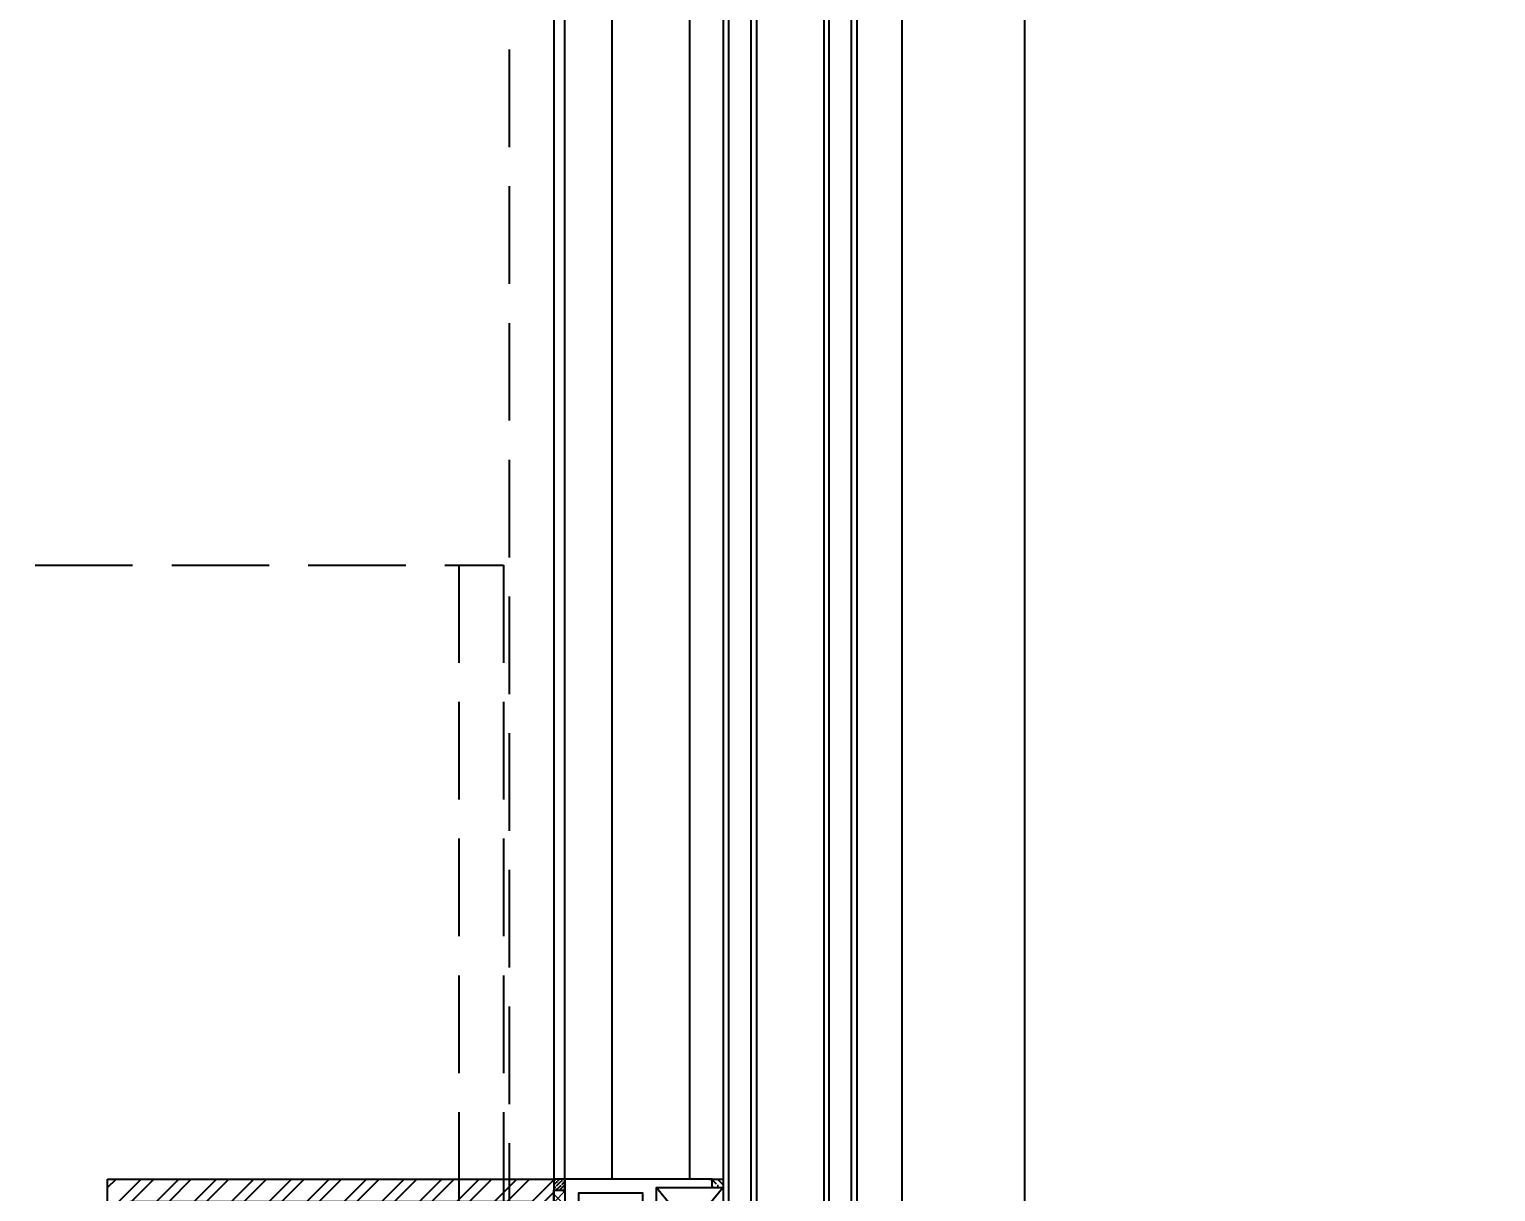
# Model space of a CAD drawing. Extents: x 220580 to 2027826, y -309201 to 71987.
# Drawn here: x 1041956.2 to 1042219.1, y -177668.7 to -177460.4 of the extents above; entities that cross this region are included whole.
import ezdxf

# ---------------------------------------------------------------- set-up
doc = ezdxf.new("R2010")
doc.units = 0
doc.linetypes.add('AUSGEZOGEN', pattern=[0])
doc.linetypes.add('ZN-DASH', pattern=[0.35, 0.25, -0.1])
for name, color, linetype in [('!ZN1-填充-8', 8, 'Continuous'), ('!ZN3-玻璃幕墙-4', 4, 'Continuous'), ('!ZN4-辅助材料-1', 1, 'Continuous'), ('!ZN5-钢材投影-40', 40, 'Continuous'), ('!ZN5-铝材投影-112', 112, 'Continuous'), ('!ZN5-铝材断面-6', 6, 'Continuous'), ('!ZN6-虚线-8', 8, 'ZN-DASH'), ('2钢材断面', 2, 'Continuous'), ('A_Hatch', 8, 'Continuous'), ('DIM', 173, 'Continuous'), ('型材截面颜色', 253, 'Continuous'), ('焊缝', 8, 'Continuous')]:
    doc.layers.add(name, color=color, linetype=linetype)
doc.layers.add('0CABR-密封材料、垫片', color=195, linetype='Continuous', lineweight=9)
doc.layers.add('0填充', color=8, linetype='Continuous', lineweight=13)
doc.styles.add('DHTEXT-1', font='ROMANS.shx', dxfattribs={"width": 0.7, "bigfont": 'CHINESE.shx'})
doc.dimstyles.new('ZN200', dxfattribs={"dimscale": 200, "dimtxt": 2.5, "dimasz": 1.5, "dimexe": 1, "dimexo": 2, "dimgap": 0.9, "dimtad": 1, "dimdec": 0, "dimdsep": 46, "dimtxsty": 'DHTEXT-1', "dimblk": 'ARCHTICK', "dimcen": 2.5, "dimclrd": 173, "dimclre": 173, "dimclrt": 7, "dimazin": 2, "dimtfac": 1, "dimtdec": 0, "dimtix": 1, "dimtmove": 2, "dimatfit": 3, "dimfxl": 0, "dimtolj": 1, "dimtzin": 0, "dimarcsym": 0})

# ---------------------------------------------------------------- blocks, each defined once
blk = doc.blocks.new('20250822090122')
at = {"layer": 'A_Hatch'}
h = blk.add_hatch(dxfattribs=at)
h.set_pattern_fill('ANSI32', color=256)
h.set_pattern_definition([(45, (-80, -40), (-3.367596045400933, 3.367596045400933), []), (45, (-77.75493500000448, -40), (-3.367596045400933, 3.367596045400933), [])])
h.paths.add_polyline_path([(0, 40), (-80, 40), (-80, -40), (0, -40)])
h.paths.add_polyline_path([(-4, 36), (-4, -36), (-76, -36), (-76, 36)], flags=16)
at = {"layer": '2钢材断面'}
for points in [[(-80, 40), (0, 40), (0, -40), (-80, -40)], [(-76, 36), (-4, 36), (-4, -36), (-76, -36)]]:
    blk.add_lwpolyline(points, close=True, dxfattribs=at)
blk = doc.blocks.new('*U729')
at = {"layer": '!ZN1-填充-8'}
for p, q in [((2.058937752735802e-06, 22.99999999999977), (553.9147828943069, 23.00000000001582)), ((1.029468876367901e-06, 19.00000102946865), (553.914781864838, 19.00000102948469)), ((1.029468876367901e-06, 4.999999091356358), (553.914781864838, 4.999999091372398)), ((2.058937752735801e-06, 1.000000120825234), (553.9147828943069, 1.000000120841275))]:
    blk.add_line(p, q, dxfattribs=at)
at = {"layer": '!ZN3-玻璃幕墙-4'}
for points in [[(553.9147828943069, 24.00000000001582), (1.000002058937753, 23.99999999999977), (2.058937752735802e-06, 22.99999999999977), (2.058937752735801e-06, 18.99999999999977), (1.000002058937753, 17.99999999999977), (553.9147828943069, 18.00000000001581)], [(553.9147828943073, 6.000000000015812), (1.000002058937298, 5.999999999999773), (2.058936843241099e-06, 4.999999999999773), (2.058935933746397e-06, 0.9999999999997726), (1.000002058935479, 0), (553.9147828943073, 1.763238954412096e-11)]]:
    blk.add_lwpolyline(points, dxfattribs=at)
blk = doc.blocks.new('20240131155736')
at = {"layer": '!ZN1-填充-8'}
h = blk.add_hatch(dxfattribs=at)
h.set_pattern_fill('ANSI36', color=256, scale=0.5, angle=270, style=0)
h.set_pattern_definition([(315, (4155.516182055328, -11794.82250172619), (1.543481520808761, -0.4209495056751171), [1.984375, -0.396875, 0, -0.396875])])
h.paths.add_polyline_path([(-0.7497986001617392, 0.7500036128367356), (-0.7497986001617392, -0.7500036128367356), (1.250202532093681, -0.7500036128367356), (1.250202532093681, 0.7500036128367356)])
at = {"layer": '!ZN4-辅助材料-1', "linetype": 'AUSGEZOGEN'}
blk.add_line((-1.250202532108233, 0.749996387068677), (1.250202532108233, 0.7500036128367356), dxfattribs=at)
blk = doc.blocks.new('20240131160147')
at = {"layer": '!ZN5-铝材断面-6'}
blk.add_lwpolyline([(-3.359996820086963, 1.24972521692689), (-3.360017300714389, 19.749725232934), (-0.8600173007143894, 19.749725232934), (-0.8599968200869625, -10.750274787526), (9.139988671027822, -10.75027476862306), (9.139988671027822, -12.25027476862306), (-17.2600001134706, -12.25027476875402), (-17.2600001134706, 15.24972523121687, -0.414213562373095), (-16.2600001134706, 16.24972523121687), (-15.06000012539153, 16.24972523121687, -0.414213562373095), (-14.06000012539153, 15.24972523121687), (-14.06000012539153, 13.74972523121687), (-14.2600001134706, 13.74972523121687, 0.414213562373095), (-14.7600001134706, 13.24972523121687), (-14.7600001134706, 1.249725235698861)], format="xyb", close=True, dxfattribs=at)
blk.add_lwpolyline([(-14.7600001134706, -0.7502747643011389), (-14.7600001134706, -9.750274768754025), (-3.359996820086963, -9.750274787525996), (-3.359996820086963, -0.7502747830731096)], close=True, dxfattribs=at)
at = {"layer": '!ZN1-填充-8', "ltscale": 50, "xscale": -1, "rotation": 180}
blk.add_blockref('20240131155736', (9.889797354408074, -11.50027115578996), dxfattribs=at)
blk = doc.blocks.new('20250822102610', base_point=(-89164.55327459493, -87453.63117898782))
at = {"layer": '!ZN1-填充-8'}
h = blk.add_hatch(dxfattribs=at)
h.set_pattern_fill('ANSI37', color=256, angle=-1.272221872585407e-14, style=0)
h.set_pattern_definition([(44.99999999999999, (0, 0), (-1.122532015133644, 1.122532015133644), []), (135, (0, 0), (-1.122532015133644, -1.122532015133644), [])])
edge = h.paths.add_edge_path()
edge.add_line((-89165.05327484866, -87423.13117512563), (-89151.55327484867, -87423.13118085341))
edge.add_line((-89151.55327484867, -87423.13118085341), (-89152.55327484867, -87424.13118000627))
edge.add_line((-89152.55327484867, -87424.13118000627), (-89152.55327484867, -87439.13118438769))
edge.add_line((-89152.55327484867, -87439.13118438769), (-89164.55327484867, -87439.13117682973))
edge.add_line((-89164.55327484867, -87439.13117682973), (-89164.55327484867, -87423.63117784967))
edge.add_arc((-89165.05327484867, -87423.63117512563), 0.5000000000074204, 359.9996878473482, 449.9999999983324)
at = {"layer": '!ZN1-填充-8', "ltscale": 100}
for p, q in [((-89152.5532746931, -87453.63117898782), (-89164.55327484867, -87439.13117682973)), ((-89164.55327459493, -87453.63117898782), (-89152.55327484867, -87439.13118438756))]:
    blk.add_line(p, q, dxfattribs=at)
at = {"layer": '!ZN4-辅助材料-1', "linetype": 'AUSGEZOGEN'}
blk.add_lwpolyline([(-89165.05327484866, -87423.13117512563), (-89151.55327484867, -87423.13118085341), (-89152.55327484867, -87424.13118000627), (-89152.55327484867, -87439.13118438769), (-89164.55327484867, -87439.13117682973), (-89164.55327484867, -87423.63117784967, 0.4142151580810171), (-89165.05327484866, -87423.13117512563), (-89165.05327484866, -87423.13117512563)], format="xyb", dxfattribs=at)
blk.add_lwpolyline([(-89152.55327484867, -87439.13118438768), (-89164.55327467559, -87439.13117716176), (-89164.55327469764, -87442.13117353823)], dxfattribs=at)
blk.add_lwpolyline([(-89164.55327459965, -87439.13117716176), (-89164.55327459493, -87453.63117898782), (-89152.5532746931, -87453.63117898782), (-89152.55327469783, -87439.13117716176)], close=True, dxfattribs=at)
blk = doc.blocks.new('20250822103338', base_point=(-89182.55327602196, -87455.13117897836))
at = {"layer": '0填充'}
h = blk.add_hatch(dxfattribs=at)
h.set_pattern_fill('ANSI38', color=256, angle=360, style=0)
h.set_pattern_definition([(45, (0, 0), (-1.122532015133644, 1.122532015133644), []), (134.9999999999999, (0, 0), (-3.367596045400932, 1.122532015133645), [3.96875, -2.38125])])
h.paths.add_polyline_path([(-89182.553276022, -87453.13117897836), (-89180.55327602198, -87453.13117897836), (-89180.55327602211, -87427.6311789784), (-89182.55327602211, -87427.6311789784)])
at = {"layer": '型材截面颜色', "ltscale": 60}
h = blk.add_hatch(dxfattribs=at)
h.set_pattern_fill('ANSI36', color=256, scale=0.3, angle=90.00000000000001)
h.set_pattern_definition([(135, (0, 0), (-0.9260889124852567, 0.2525697034050699), [1.190625, -0.238125, 0, -0.238125])])
h.paths.add_polyline_path([(-89182.55327602196, -87455.13117898106), (-89182.55327602196, -87453.13104161006), (-89180.55326710995, -87453.1311102956), (-89180.55326710995, -87455.13124766659)])
at = {"layer": '!ZN4-辅助材料-1'}
for points in [[(-89180.55327602195, -87427.6311789784), (-89182.55327602195, -87427.6311789784), (-89182.55327602196, -87453.13117897836), (-89180.55327602196, -87453.13117897836)], [(-89182.55327602196, -87455.13117897836), (-89182.55327602196, -87453.13104160737), (-89180.55326570052, -87453.13103338321), (-89180.55326570052, -87455.1311707542)]]:
    blk.add_lwpolyline(points, close=True, dxfattribs=at)
at = {"layer": '0CABR-密封材料、垫片'}
blk.add_lwpolyline([(-89180.55327602195, -87427.6311789784), (-89182.55327602195, -87427.6311789784), (-89182.55327602196, -87455.13117897836), (-89180.55327602196, -87455.13117897836)], close=True, dxfattribs=at)
blk = doc.blocks.new('20250822103828')
at = {"layer": '!ZN4-辅助材料-1', "ltscale": 100}
for name, p in [('20250822102610', (18.40000010126096, 1.499999990541255)), ('20250822103338', (0, 0))]:
    blk.add_blockref(name, p, dxfattribs=at)
at = {"layer": '!ZN6-虚线-8', "ltscale": 50}
blk.add_blockref('20240131160147', (19.26000011348515, 12.25027476875402), dxfattribs=at)
blk = doc.blocks.new('20180403.16475379')
at = {"layer": '!ZN1-填充-8', "ltscale": 2}
blk.add_hatch(color=8, dxfattribs=at).paths.add_polyline_path([(1.000034899334423e-08, -6), (1.000034899334423e-08, 0), (6.000000010000349, 0, -0.4142135623730951)])
blk.add_lwpolyline([(1.000034899334423e-08, 0), (1.000034899334423e-08, -6, 0.414213562373095), (6.000000010000349, 0)], format="xyb", dxfattribs=at)
blk = doc.blocks.new('20250825101552')
at = {"layer": '!ZN5-钢材投影-40', "ltscale": 1000}
for p, q in [((9, 0), (9, -20)), ((191.0017149738705, 0), (191.0017149738778, -20))]:
    blk.add_line(p, q, dxfattribs=at)
at = {"layer": '!ZN6-虚线-8', "color": 8, "linetype": 'ZN-DASH', "ltscale": 70}
for p, q in [((9, 0), (8.999999999992724, 199.9999999999854)), ((9.000000000007276, 200), (191.0017149738633, 200)), ((17, -20), (16.99999999998545, 199.9999999999854)), ((183.0017149738633, 199.9999999999854), (183.0017149738633, -20)), ((191.0017149738633, 199.9999999999854), (191.0017149738705, 0))]:
    blk.add_line(p, q, dxfattribs=at)
at = {"layer": '焊缝', "ltscale": 1000, "elevation": -1.078624396247179e-10}
blk.add_lwpolyline([(9, -20, -0.5773502691896255), (18, -14.80384757729189, 0.2679491924311229), (15, -20, -0.5773502691896255), (24, -14.80384757729189, 0.2679491924311229), (21, -20, -0.5773502691896255), (30, -14.80384757729189, 0.2679491924311229), (27, -20, -0.5773502691896255), (36, -14.80384757729189, 0.2679491924311229), (33, -20, -0.5773502691896255), (42, -14.80384757729189, 0.2679491924311229), (39, -20, -0.5773502691896255), (48, -14.80384757729189, 0.2679491924311229), (45, -20, -0.5773502691896255), (54, -14.80384757729189, 0.2679491924311229), (51, -20, -0.5773502691896255), (60, -14.80384757729189, 0.2679491924311229), (57, -20, -0.5773502691896255), (66, -14.80384757729189, 0.2679491924311229), (63, -20, -0.5773502691896255), (72, -14.80384757729189, 0.2679491924311229), (69, -20, -0.5773502691896255), (78, -14.80384757729189, 0.2679491924311229), (75, -20, -0.5773502691896255), (84, -14.80384757729189, 0.2679491924311229), (81, -20, -0.5773502691896255), (90, -14.80384757729189, 0.2679491924311229), (87, -20, -0.5773502691896255), (96, -14.80384757729189, 0.2679491924311229), (93, -20, -0.5773502691896255), (102, -14.80384757729189, 0.2679491924311229), (99, -20, -0.5773502691896255), (108, -14.80384757729189, 0.2679491924311229), (105, -20, -0.5773502691896255), (114, -14.80384757729189, 0.2679491924311229), (111, -20, -0.5773502691896255), (120, -14.80384757729189, 0.2679491924311229), (117, -20, -0.5773502691896255), (126, -14.80384757729189, 0.2679491924311229), (123, -20, -0.5773502691896255), (132, -14.80384757729189, 0.2679491924311229), (129, -20, -0.5773502691896255), (138, -14.80384757729189, 0.2679491924311229), (135, -20, -0.5773502691896255), (144, -14.80384757729189, 0.2679491924311229), (141, -20, -0.5773502691896255), (150, -14.80384757729189, 0.2679491924311229), (147, -20, -0.5773502691896255), (156, -14.80384757729189, 0.2679491924311229), (153, -20, -0.5773502691896255), (162, -14.80384757729189, 0.2679491924311229), (159, -20, -0.5773502691896255), (168, -14.80384757729189, 0.2679491924311229), (165, -20, -0.5773502691896255), (174, -14.80384757729189, 0.2679491924311229), (171, -20, -0.5773502691896255), (180, -14.80384757729189, 0.2679491924311229), (177, -20, -0.9999999999999999), (189, -20, -0.9999999999999999)], format="xyb", dxfattribs=at)
at = {"layer": '!ZN3-玻璃幕墙-4', "xscale": -1, "rotation": 270}
blk.add_blockref('20180403.16475379', (8.999999989995558, -20.00000000999717), dxfattribs=at)
at = {"layer": '!ZN3-玻璃幕墙-4', "rotation": 90}
blk.add_blockref('20180403.16475379', (191.001714983875, -20.00000000999717), dxfattribs=at)
blk = doc.blocks.new('_ArchTick')
at = {"color": 0, "linetype": 'ByBlock', "const_width": 0.4}
blk.add_lwpolyline([(-0.5, -0.5), (0.5, 0.5)], dxfattribs=at)
blk = doc.blocks.new('*D1159')
at = {"layer": 'Defpoints', "color": 0, "ltscale": 2000, "transparency": 16777216}
for p in [(1042005.679682469, -176776.4261415169), (1043171.794693128, -176776.4261415169), (1042259.128653235, -177676.4261404328)]:
    blk.add_point(p, dxfattribs=at)
at = {"layer": 'DIM', "color": 173, "linetype": 'ByBlock', "lineweight": -2, "ltscale": 2000, "transparency": 16777216}
for p, q in [((1043171.794693128, -176776.4261415169), (1043171.794693128, -176476.4261415169)), ((1042405.679682469, -176776.4261415169), (1043371.794693128, -176776.4261415169)), ((1043171.794693128, -177676.4261404328), (1043171.794693128, -176776.4261415169)), ((1042659.128653235, -177676.4261404328), (1043371.794693128, -177676.4261404328)), ((1043171.794693128, -177676.4261404328), (1043171.794693128, -177976.4261404328))]:
    blk.add_line(p, q, dxfattribs=at)
at = {"layer": 'DIM', "color": 173, "lineweight": -2, "ltscale": 2000, "transparency": 16777216, "xscale": 300, "yscale": 300, "zscale": 300}
for p, rotation in [((1043171.794693128, -176776.4261415169), 270), ((1043171.794693128, -177676.4261404328), 90)]:
    blk.add_blockref('_ArchTick', p, dxfattribs=dict(at, rotation=rotation))
at = {"layer": 'DIM', "color": 7, "ltscale": 2000, "transparency": 16777216, "insert": (1042741.794693128, -177226.4261409751), "char_height": 500, "attachment_point": 5, "rotation": 90, "style": 'DHTEXT-1'}
blk.add_mtext('\\A1;900', dxfattribs=at)

msp = doc.modelspace()

# ---------------------------------------------------------------- linework, layer by layer
at = {"layer": '!ZN5-钢材投影-40', "ltscale": 0.3}
msp.add_line((1042050.208362178, -177144.5113587275), (1042050.208362178, -177756.4261405907), dxfattribs=at)
at = {"layer": '!ZN5-铝材投影-112'}
for p, q in [((1042052.206656127, -177666.4261405908), (1042052.206656127, -177144.5113587275)), ((1042060.706627261, -177666.4261405908), (1042060.706627261, -177144.5113587275)), ((1042074.608346325, -177666.4261405908), (1042074.608346325, -177144.5113587275)), ((1042112.608359292, -177194.5113576385), (1042112.608359292, -177714.5957198367)), ((1042134.608362223, -177194.5113576385), (1042134.608362223, -177714.5957198367))]:
    msp.add_line(p, q, dxfattribs=at)
at = {"layer": '!ZN6-虚线-8', "color": 8, "linetype": 'ZN-DASH', "ltscale": 70}
msp.add_line((1042042.208362178, -177194.5113576385), (1042042.208362178, -177756.4261405907), dxfattribs=at)

# ---------------------------------------------------------------- block references
at = {"layer": '!ZN3-玻璃幕墙-4', "rotation": 90}
msp.add_blockref('*U729', (1042104.608362178, -177698.4261416218), dxfattribs=at)
at = {"layer": '!ZN4-辅助材料-1', "ltscale": 100, "xscale": -1, "rotation": 180}
msp.add_blockref('20250822103828', (1042050.208362178, -177666.4261405907), dxfattribs=at)
at = {"layer": '!ZN5-钢材投影-40', "ltscale": 1000}
msp.add_blockref('20250825101552', (1041850.206647204, -177756.4261405907), dxfattribs=at)
at = {"layer": '!ZN5-铝材断面-6', "ltscale": 100}
msp.add_blockref('20250822090122', (1042050.208362178, -177706.4261405907), dxfattribs=at)

# ---------------------------------------------------------------- dimensions: what is measured, and where the dimension line sits
at = {"layer": 'DIM', "ltscale": 2000}
dim = msp.add_linear_dim(base=(1043171.794693128, -176776.4261415169), p1=(1042259.128653235, -177676.4261404328), p2=(1042005.679682468, -176776.4261415168), angle=90, dimstyle='ZN200', dxfattribs=at)
dim.commit()
dim.dimension.update_dxf_attribs({"geometry": '*D1159', "text_midpoint": (1042741.794693128, -177226.4261409751)})

doc.saveas('drawing.dxf')
